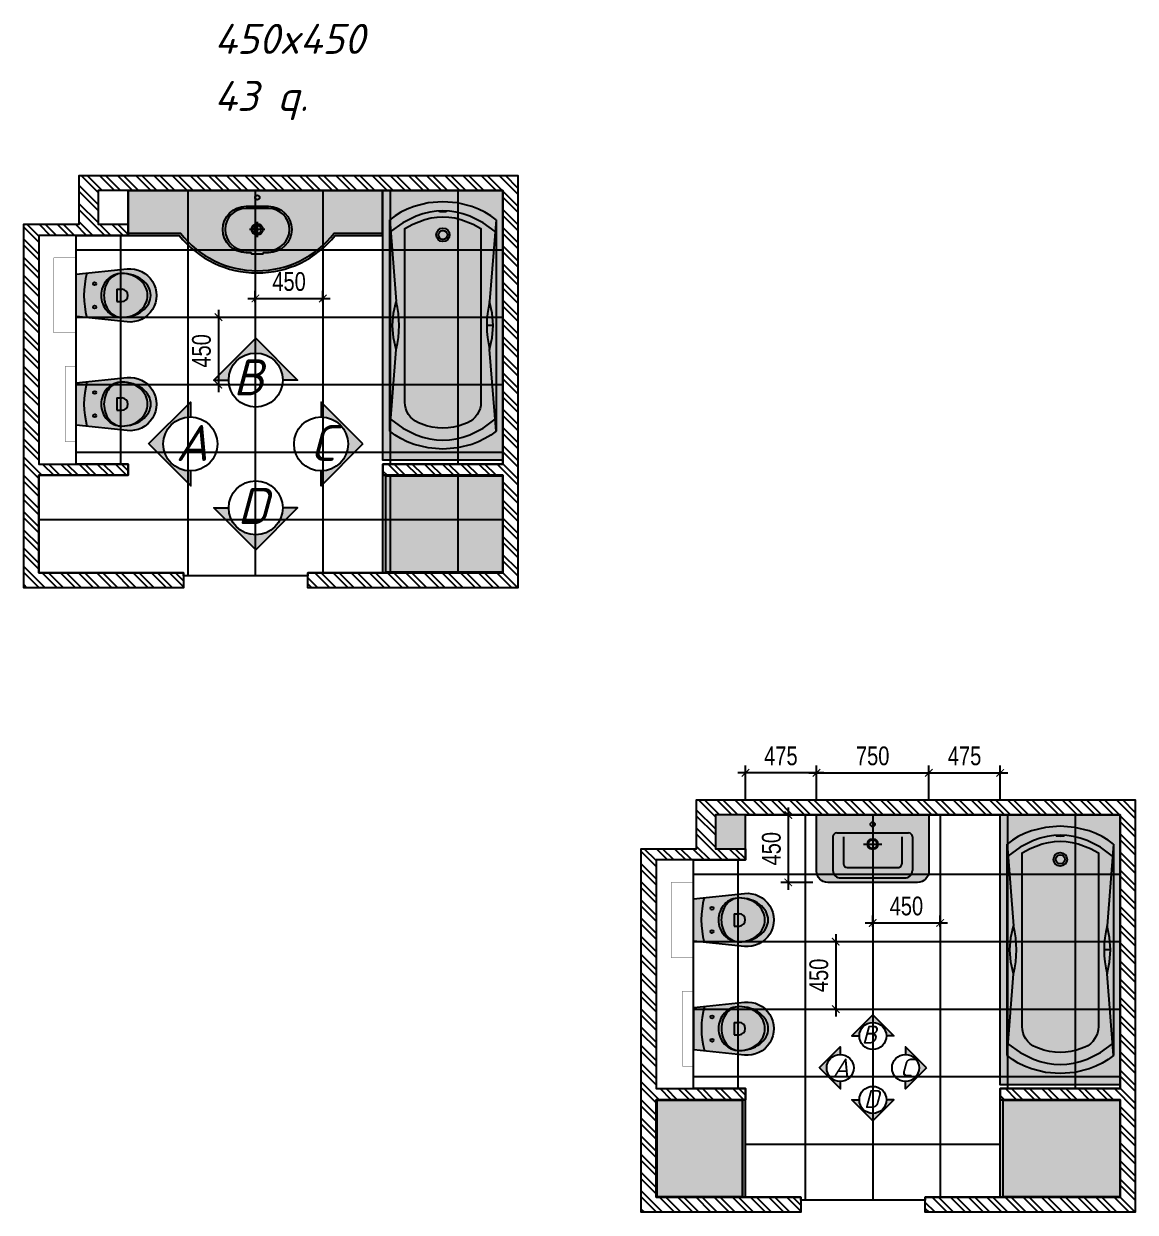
# Model space of a CAD drawing. Header units: metres. Extents: x -577923 to -19598, y 119734 to 247764.
# Drawn here: x -540107 to -532694, y 226921 to 234850 of the extents above; entities that cross this region are included whole.
import ezdxf

# ---------------------------------------------------------------- set-up
doc = ezdxf.new("R2010")
doc.units = ezdxf.units.M
for name, color, linetype in [('DECOR', 4, 'Continuous'), ('floor', 172, 'Continuous'), ('furniture', 34, 'Continuous'), ('Gypsum_wall', 3, 'Continuous'), ('Sanitari', 144, 'Continuous'), ('wall', 5, 'Continuous')]:
    doc.layers.add(name, color=color, linetype=linetype)
doc.styles.add('ISO', font='isocpeui.ttf')
doc.styles.add('KOTE', font='romrust.shx', dxfattribs={"width": 0.8})
doc.dimstyles.new('ayala 50', dxfattribs={"dimscale": 50, "dimtxt": 2.5, "dimasz": 1, "dimexe": 1, "dimexo": 2, "dimgap": 1, "dimtad": 1, "dimdec": 0, "dimzin": 9, "dimdsep": 46, "dimtxsty": 'KOTE', "dimblk": 'ARCHTICK', "dimcen": 0, "dimdle": 1, "dimclrd": 4, "dimclre": 4, "dimclrt": 3, "dimadec": 0, "dimazin": 0, "dimtfac": 0.6666666666666667, "dimtdec": 0, "dimtix": 1, "dimtmove": 2, "dimatfit": 0, "dimfxl": 1, "dimtvp": 1, "dimtolj": 1, "dimarcsym": 0})

# ---------------------------------------------------------------- blocks, each defined once
blk = doc.blocks.new('v1')
h = blk.add_hatch(color=254)
edge = h.paths.add_edge_path()
edge.add_line((-141.2295361775541, 0), (141.2295361775541, 0))
edge.add_line((141.2295361775541, 0), (176.545235257594, -339.1144103210827))
edge.add_arc((1.506471226232064e-12, -357.5000000000016), 177.5000000000007, -185.94540578263604, 5.945405782872172, ccw=False)
edge.add_line((-176.5452352576667, -339.1144103218103), (-141.2295361775541, 0))
at = {"color": 0}
for p, q in [((41.18985294940103, -270.0315676880418), (-41.18985294940103, -270.0315676880418)), ((-41.18985294940103, -270.0315676880418), (-41.18985294940103, -303.1903332884831)), ((41.18985294940103, -270.0315676880418), (41.18985294940103, -303.1903332884831))]:
    blk.add_line(p, q, dxfattribs=at)
blk.add_lwpolyline([(-141.2295361775541, 0), (141.2295361775541, 0), (176.545235257594, -339.1144103210827, -1.109549002513165), (-176.5452352576667, -339.1144103218103), (-141.2295361775541, 0)], format="xyb", dxfattribs=at)
for centre in [(-77.5, -122.5582073826372), (77.5, -122.5582073826372)]:
    blk.add_circle(centre, 9.947200409575089, dxfattribs=at)
for centre, radius, start, end in [((0, -614.8948798956553), 563.729073253548, 74.71238364092518, 105.2876163590748), ((-25.74962041127765, -315.4263451534061), 123.7461391524589, 128.9942446180475, 152.9049781086216), ((-8.871953586442032, -306.8303915804427), 138.4414233351832, 133.1854104519385, 156.1872793382448), ((-8.871953586442032, -306.8303915804427), 138.4414233351832, 133.1854104519385, 156.1872793382448), ((-3.486560963950978, -312.5681794092816), 146.3106458423381, 111.2447868397267, 133.1854104519385), ((-3.486560963950978, -312.5681794092816), 146.3106458423381, 111.2447868397267, 133.1854104519385), ((-10.15652318441425, -334.6861720145826), 148.5268899854906, 108.5391167752095, 128.9942446180475), ((0, -364.9720899612439), 180.4704619377249, 90, 108.5391167752095), ((0, -321.5362715695665), 155.9326406641413, 90, 111.2447868397267), ((0, -321.5362715695665), 155.9326406641413, 90, 111.2447868397267), ((0, -321.5362715695665), 155.9326406641434, 68.75521316027326, 90), ((0, -321.5362715695665), 155.9326406641434, 68.75521316027326, 90), ((0, -364.9720899612294), 180.4704619377112, 71.46088322479049, 90), ((3.486560963949159, -312.5681794092816), 146.3106458423402, 46.81458954806148, 68.75521316027326), ((3.486560963949159, -312.5681794092816), 146.3106458423402, 46.81458954806148, 68.75521316027326), ((10.15652318441971, -334.686172014568), 148.526889985479, 51.0057553819525, 71.46088322479049), ((8.871953586443851, -306.8303915804427), 138.4414233351806, 23.81272066175519, 46.81458954806148), ((8.871953586443851, -306.8303915804427), 138.4414233351806, 23.81272066175519, 46.81458954806148), ((25.74962041127583, -315.4263451534061), 123.7461391524615, 27.09502189137838, 51.0057553819525), ((-17.2364215879079, -303.1390030998737), 129.2986297871492, 156.1872793382448, 180), ((-17.2364215879079, -303.1390030998737), 129.2986297871497, 156.1872793382448, 180), ((-49.76633747674896, -303.1390030998737), 96.7687138983083, 152.9049781086216, 180), ((109.3081426942172, -303.1390030998737), 255.8431940692732, 180, 197.3785158979381), ((55.23619285209861, -303.1390030998737), 201.7712442271561, 180, 199.4203411238345), ((55.23619285209861, -303.1390030998737), 201.7712442271561, 180, 199.4203411238345), ((0, -303.1903332884831), 41.18985294940126, 180, 0), ((-109.3081426942208, -303.1390030998737), 255.8431940692776, 342.6214841020619, 0), ((-55.23619285210043, -303.1390030998737), 201.7712442271568, 340.5796588761655, 0), ((-55.23619285210043, -303.1390030998737), 201.7712442271563, 340.5796588761655, 0), ((17.23642158790972, -303.1390030998737), 129.2986297871467, 0, 23.81272066175519), ((17.23642158790972, -303.1390030998737), 129.2986297871467, 0, 23.81272066175519), ((49.76633747674532, -303.1390030998737), 96.76871389831007, 0, 27.09502189137838), ((28.22334698163286, -312.6625085217529), 173.1287758010238, 199.4203411238345, 220.4025118899), ((28.22334698163286, -312.6625085217529), 173.1287758010238, 199.4203411238345, 220.4025118899), ((55.66044385161877, -319.9290836713481), 199.6294733535757, 197.3785158979381, 217.0737690507537), ((-28.22334698163468, -312.6625085217529), 173.1287758010254, 319.5974881101, 340.5796588761655), ((-28.22334698163468, -312.6625085217529), 173.1287758010254, 319.5974881101, 340.5796588761655), ((-55.66044385162422, -319.9290836713481), 199.6294733535794, 322.9262309492463, 342.6214841020619), ((11.01245436612226, -327.3114273667597), 150.5277659131773, 220.4025118899, 244.0498485270039), ((11.01245436612226, -327.3114273667597), 150.5277659131773, 220.4025118899, 244.0498485270039), ((21.62407606023589, -345.6460996881215), 156.9698994546542, 217.0737690507537, 241.2680065637724), ((0, -349.9402513975219), 125.3615618255362, 244.0498485270039, 270), ((0, -349.9402513975219), 125.3615618255362, 244.0498485270039, 270), ((0, -349.9402513975219), 125.3615618255364, 270, 295.9501514729961), ((0, -349.9402513975219), 125.3615618255364, 270, 295.9501514729961), ((-21.62407606023407, -345.6460996881215), 156.9698994546501, 298.7319934362276, 322.9262309492463), ((-11.01245436612226, -327.3114273667597), 150.5277659131767, 295.9501514729961, 319.5974881101), ((-11.01245436612226, -327.3114273667597), 150.5277659131767, 295.9501514729961, 319.5974881101), ((0, -385.0909773136373), 111.986579920071, 241.2680065637724, 270), ((0, -385.0909773136373), 111.9865799200681, 270, 298.7319934362276)]:
    blk.add_arc(centre, radius, start, end, dxfattribs=at)
blk = doc.blocks.new('Ravak sonata 180')
at = {"layer": 'Gypsum_wall', "linetype": 'ByBlock'}
blk.add_hatch(color=254, dxfattribs=at).paths.add_polyline_path([(-1800, -400), (-1800, 400), (0, 400), (0, -400)])
at = {"color": 0}
for p, q in [((-1605, 355), (-195, 355)), ((-1605, 355), (-1060, 311.8664863476297)), ((-195, 355), (-740, 311.8664863476297)), ((-1605, -355), (-1060, -311.8664863476297)), ((-899.9998946542619, -335.554563517333), (-900.0002668281086, -292.3561426474189)), ((-195, -355), (-740, -311.8664863476297)), ((-195, -355), (-1605, -355))]:
    blk.add_line(p, q, dxfattribs=at)
for points in [[(-1800, -400), (-1800, 400), (0, 400), (0, -400), (-1800, -400)], [(-1605, -355), (-1631.512407729286, -319.4592799317616), (-1655.443193483865, -280.234599456744), (-1676.325872278307, -237.7867621741025), (-1693.768644733471, -192.6947067254223), (-1717.271465942613, -97.3259600995516), (-1725, 0), (-1717.271465942613, 97.3259600995516), (-1693.768644733471, 192.6947067254223), (-1676.325872278307, 237.7867621741025), (-1655.443193483865, 280.234599456744), (-1631.512407729286, 319.4592799317616), (-1605, 355)], [(-1526.243197017582, 348.7668667217367), (-1584.570999184623, 267.5974019223358), (-1628.886974920053, 178.9166980131122), (-1644.738400948117, 133.3533663671988), (-1656.063444353873, 87.90029475349002), (-1662.793870846624, 43.23881789151346), (-1665, 0), (-1662.793870846624, -43.23881789151346), (-1656.063444353873, -87.90029475349002), (-1644.738400948117, -133.3533663671988), (-1628.886974920053, -178.9166980131122), (-1584.570999184623, -267.5974019223358), (-1526.243197017582, -348.7668667217367)], [(-1060, 311.8664863476297), (-982.6017595251324, 329.4399483486486), (-900, 335.5545635173621), (-817.3982404748676, 329.4399483486486), (-740, 311.8664863476297)], [(-273.7568029824179, -348.7668667217367), (-215.4290008153766, -267.5974019223358), (-171.1130250798305, -178.9166980131122), (-155.2615990517661, -133.3533663671988), (-143.9365556461271, -87.90029475349002), (-137.2061291533755, -43.23881789151346), (-135, 0), (-137.2061291533755, 43.23881789151346), (-143.9365556461271, 87.90029475349002), (-155.2615990517661, 133.3533663671988), (-171.1130250798305, 178.9166980131122), (-215.4290008153766, 267.5974019223358), (-273.7568029824179, 348.7668667217367)], [(-195, -355), (-168.4875922705978, -319.4592799317616), (-144.5568065161351, -280.234599456744), (-123.674127721577, -237.7867621741025), (-106.2313552665291, -192.6947067254223), (-82.72853405727074, -97.3259600995516), (-75, 0), (-82.72853405727074, 97.3259600995516), (-106.2313552665291, 192.6947067254223), (-123.674127721577, 237.7867621741025), (-144.5568065161351, 280.234599456744), (-168.4875922705978, 319.4592799317616), (-195, 355)], [(-139.7514776976313, 24.99999833895708), (-139.7208337951452, 24.99846549986978), (-139.6900546912802, 24.99383933129138), (-139.6591452410212, 24.98607880139025), (-139.6281104441732, 24.97514350659912), (-139.5656855300767, 24.94359041200369), (-139.5028228188166, 24.89887105429079), (-139.4395674498519, 24.84068932716036), (-139.3759667936247, 24.76876345564961), (-139.2479299396509, 24.58263254936901), (-138.9900302480673, 24.03497229362256), (-138.7328463696176, 23.24470586550888), (-137.7946956498781, 17.67766786861466), (-136.9841699871467, -1.661042915657163e-06), (-137.7946956498781, -17.67767119070049), (-138.7328463696176, -23.24470918759471), (-138.9900302480673, -24.03497561570839), (-139.2479299396509, -24.58263587145484), (-139.3759667936247, -24.76876677776454), (-139.4395674498519, -24.8406926492753), (-139.5028228188166, -24.89887437637663), (-139.5656855300767, -24.94359373411862), (-139.6281104441732, -24.97514682868496), (-139.6591452410212, -24.98608212347608), (-139.6900546912802, -24.99384265337721), (-139.7208337951452, -24.99846882198472), (-139.7514776976313, -25.00000166104292), (-139.7821216000011, -24.99846882198472), (-139.812900703866, -24.99384265337721), (-139.8438101541251, -24.98608212347608), (-139.8748449509731, -24.97514682868496), (-139.9372698650695, -24.94359373411862), (-140.000132576446, -24.89887437637663), (-140.0633879452944, -24.8406926492753), (-140.1269886015216, -24.76876677776454), (-140.2550254554953, -24.58263587145484), (-140.5129251470789, -24.03497561570839), (-140.7701090255287, -23.24470918759471), (-141.7082597452682, -17.67767119070049), (-142.5187854081159, -1.661042915657163e-06), (-141.7082597452682, 17.67766786861466), (-140.7701090255287, 23.24470586550888), (-140.5129251470789, 24.03497229362256), (-140.2550254554953, 24.58263254936901), (-140.1269886015216, 24.76876345564961), (-140.0633879452944, 24.84068932716036), (-140.000132576446, 24.89887105429079), (-139.9372698650695, 24.94359041200369), (-139.8748449509731, 24.97514350659912), (-139.8438101541251, 24.98607880139025), (-139.812900703866, 24.99383933129138), (-139.7821216000011, 24.99846549986978), (-139.7514776976313, 24.99999833895708)], [(-1060, -311.8664863476297), (-982.6017595251324, -329.4399483486486), (-900, -335.5545635173621), (-817.3982404748676, -329.4399483486486), (-740, -311.8664863476297)]]:
    blk.add_lwpolyline(points, dxfattribs=at)
blk.add_lwpolyline([(-1411.586146265618, -254, -0.2994648073760426), (-1549.336976026418, -163.3692588819249), (-1569.039207434049, -108.5097541546565), (-1578.014727202244, -71.1983402329206), (-1583.289844977553, -34.8498827664298), (-1584.999860401265, -0.0001329920487478375), (-1583.289885321516, 34.85026879029465), (-1578.014655010193, 71.19805588322924), (-1569.039246682078, 108.5098832693475), (-1549.337039034814, 163.3690459841164, -0.299465228408445), (-1411.58611751732, 254), (-253.3917182536097, 254), (-223.9538471918786, 201.0756182094337), (-192.5200428534299, 119.5694096497609), (-182.7033405626426, 78.74294071464101), (-176.895580633427, 38.69782167774974), (-175.000135737122, -0.0001317464048042893), (-176.8956196877407, -38.69743980467319), (-182.7032716367394, -78.74322098316043), (-192.520080867107, -119.5692822520505), (-223.9538462319179, -201.0755969942256), (-253.3917074634228, -254), (-1411.586146265618, -254)], format="xyb", dxfattribs=at)
for radius in [44.99999999999977, 29.99999999999977]:
    blk.add_circle((-296.000135737122, -0.0001317464048042893), radius, dxfattribs=at)
for centre, radius, start, end in [((-900, 958.1735652012867), 665.8174225539191, 256.095391619192, 283.9046083808081), ((-900, -958.1735652012867), 665.8174225539213, 76.09539161919191, 103.9046083808081)]:
    blk.add_arc(centre, radius, start, end, dxfattribs=at)
blk = doc.blocks.new('_ArchTick')
at = {"color": 0, "linetype": 'ByBlock', "const_width": 0.15}
blk.add_lwpolyline([(-0.5, -0.5), (0.5, 0.5)], dxfattribs=at)
blk = doc.blocks.new('*D931')
at = {"color": 4, "linetype": 'ByBlock', "lineweight": -2, "transparency": 16777216}
for p, q in [((-538809.1304280814, 232942.3275414304), (-538809.1304280814, 232392.3275414304)), ((-538817.3394024973, 232892.3275414304), (-538759.1304280814, 232892.3275414304)), ((-538817.3394024973, 232442.3275414304), (-538759.1304280814, 232442.3275414304))]:
    blk.add_line(p, q, dxfattribs=at)
at = {"layer": 'Defpoints', "color": 0, "linetype": 'ByBlock', "transparency": 16777216}
for p in [(-538917.3394024973, 232892.3275414304), (-538917.3394024973, 232442.3275414304), (-538809.1304280814, 232442.3275414304)]:
    blk.add_point(p, dxfattribs=at)
at = {"color": 4, "linetype": 'ByBlock', "lineweight": -2, "transparency": 16777216, "xscale": 50, "yscale": 50, "zscale": 50}
for p, rotation in [((-538809.1304280814, 232892.3275414304), 90), ((-538809.1304280814, 232442.3275414304), 270)]:
    blk.add_blockref('_ArchTick', p, dxfattribs=dict(at, rotation=rotation))
at = {"color": 3, "linetype": 'ByBlock', "transparency": 16777216, "insert": (-538921.6304280814, 232667.3275414303), "char_height": 125, "attachment_point": 5, "rotation": 90, "style": 'KOTE'}
blk.add_mtext('\\A1;450', dxfattribs=at)
blk = doc.blocks.new('*D932')
at = {"color": 4, "linetype": 'ByBlock', "lineweight": -2, "transparency": 16777216}
for p, q in [((-538612.8206546232, 233016.9327555625), (-538062.8206546231, 233016.9327555625)), ((-538562.8206546232, 232992.3275414304), (-538562.8206546232, 233066.9327555625)), ((-538112.8206546231, 232992.3275414306), (-538112.8206546231, 233066.9327555625))]:
    blk.add_line(p, q, dxfattribs=at)
at = {"layer": 'Defpoints', "color": 0, "linetype": 'ByBlock', "transparency": 16777216}
for p in [(-538112.8206546231, 233016.9327555625), (-538562.8206546232, 232892.3275414304), (-538112.8206546231, 232892.3275414306)]:
    blk.add_point(p, dxfattribs=at)
at = {"color": 4, "linetype": 'ByBlock', "lineweight": -2, "transparency": 16777216, "xscale": 50, "yscale": 50, "zscale": 50, "rotation": 180}
blk.add_blockref('_ArchTick', (-538562.8206546232, 233016.9327555625), dxfattribs=at)
at = {"color": 4, "linetype": 'ByBlock', "lineweight": -2, "transparency": 16777216, "xscale": 50, "yscale": 50, "zscale": 50}
blk.add_blockref('_ArchTick', (-538112.8206546231, 233016.9327555625), dxfattribs=at)
at = {"color": 3, "linetype": 'ByBlock', "transparency": 16777216, "insert": (-538337.8206546232, 233129.4327555625), "char_height": 125, "attachment_point": 5, "style": 'KOTE'}
blk.add_mtext('\\A1;450', dxfattribs=at)
blk = doc.blocks.new('*D1033')
at = {"color": 4, "linetype": 'ByBlock', "lineweight": -2, "transparency": 16777216}
for p, q in [((-534691.6598848375, 228776.33449522), (-534691.6598848375, 228226.33449522)), ((-534699.8688592534, 228726.33449522), (-534641.6598848375, 228726.33449522)), ((-534699.8688592534, 228276.33449522), (-534641.6598848375, 228276.33449522))]:
    blk.add_line(p, q, dxfattribs=at)
at = {"layer": 'Defpoints', "color": 0, "linetype": 'ByBlock', "transparency": 16777216}
for p in [(-534799.8688592534, 228726.33449522), (-534799.8688592534, 228276.33449522), (-534691.6598848375, 228276.33449522)]:
    blk.add_point(p, dxfattribs=at)
at = {"color": 4, "linetype": 'ByBlock', "lineweight": -2, "transparency": 16777216, "xscale": 50, "yscale": 50, "zscale": 50}
for p, rotation in [((-534691.6598848375, 228726.33449522), 90), ((-534691.6598848375, 228276.33449522), 270)]:
    blk.add_blockref('_ArchTick', p, dxfattribs=dict(at, rotation=rotation))
at = {"color": 3, "linetype": 'ByBlock', "transparency": 16777216, "insert": (-534804.1598848375, 228501.33449522), "char_height": 125, "attachment_point": 5, "rotation": 90, "style": 'KOTE'}
blk.add_mtext('\\A1;450', dxfattribs=at)
blk = doc.blocks.new('*D1034')
at = {"color": 4, "linetype": 'ByBlock', "lineweight": -2, "transparency": 16777216}
for p, q in [((-534445.3501113793, 228826.33449522), (-534445.3501113793, 228900.9397093521)), ((-533995.3501113792, 228826.3344952202), (-533995.3501113792, 228900.9397093521)), ((-534495.3501113793, 228850.9397093521), (-533945.3501113792, 228850.9397093521))]:
    blk.add_line(p, q, dxfattribs=at)
at = {"layer": 'Defpoints', "color": 0, "linetype": 'ByBlock', "transparency": 16777216}
for p in [(-533995.3501113792, 228850.9397093521), (-534445.3501113793, 228726.33449522), (-533995.3501113792, 228726.3344952202)]:
    blk.add_point(p, dxfattribs=at)
at = {"color": 4, "linetype": 'ByBlock', "lineweight": -2, "transparency": 16777216, "xscale": 50, "yscale": 50, "zscale": 50, "rotation": 180}
blk.add_blockref('_ArchTick', (-534445.3501113793, 228850.9397093521), dxfattribs=at)
at = {"color": 4, "linetype": 'ByBlock', "lineweight": -2, "transparency": 16777216, "xscale": 50, "yscale": 50, "zscale": 50}
blk.add_blockref('_ArchTick', (-533995.3501113792, 228850.9397093521), dxfattribs=at)
at = {"color": 3, "linetype": 'ByBlock', "transparency": 16777216, "insert": (-534220.3501113793, 228963.4397093521), "char_height": 125, "attachment_point": 5, "style": 'KOTE'}
blk.add_mtext('\\A1;450', dxfattribs=at)
blk = doc.blocks.new('fsaefw3')
at = {"linetype": 'ByBlock'}
h = blk.add_hatch(color=254, dxfattribs=at)
edge = h.paths.add_edge_path()
edge.add_line((-375, 0), (375, 0))
edge.add_line((375, 0), (375, -375))
edge.add_arc((300, -375), 75, -90, 0, ccw=False)
edge.add_line((300, -450), (-300, -450))
edge.add_arc((-300.0000000000001, -375.0000000000001), 74.99999999999989, 179.9999999999999, 270.0000000000001, ccw=False)
edge.add_line((-375, -375), (-375, 0))
at = {"color": 0, "linetype": 'ByBlock'}
for p, q in [((-265, -145), (-265, -370.0344069910643)), ((-240, -120), (240, -120.0000000000291)), ((-195, -145), (-195, -325)), ((0, -133.3882379845309), (0, -255.8309805131285)), ((195, -145), (195, -325.0002407768043)), ((265, -145), (265, -370.0344069910643)), ((-61.22137126431335, -194.6096092488151), (61.22137126431335, -194.6096092488151)), ((-170, -350.0000000000291), (170.0000000011642, -350)), ((-216.8545930176042, -420.0000000000291), (216.8545930187684, -420))]:
    blk.add_line(p, q, dxfattribs=at)
blk.add_lwpolyline([(-375, 0), (375, 0), (375, -375, -0.4142135623730952), (300, -450), (-300, -450, -0.4142135623730958), (-375, -375), (-375, 0)], format="xyb", dxfattribs=at)
for centre, radius in [((0, -62.25791168771684), 15), ((0, -194.6096092488151), 35), ((0, -194.6096092488151), 30)]:
    blk.add_circle(centre, radius, dxfattribs=at)
for centre, radius, start, end in [((-240, -145), 25, 90, 180), ((240, -145), 25, 0, 90), ((-215, -370.0344069910643), 50, 180, 272.1256946644061), ((-170, -325), 25, 180, 270), ((170.0000000011642, -325), 25, 270, 0.0005453128984670306), ((215, -370.0344069910643), 50, 267.8743053355939, 0)]:
    blk.add_arc(centre, radius, start, end, dxfattribs=at)
blk = doc.blocks.new('*D1037')
at = {"layer": 'DECOR', "color": 4, "linetype": 'ByBlock', "lineweight": -2, "transparency": 16777216}
for p, q in [((-535008.1291688811, 229621.3344952207), (-535008.1291688811, 229071.3344952199)), ((-534920.3501113796, 229571.3344952207), (-535058.1291688811, 229571.3344952207)), ((-534845.3501113796, 229121.3344952199), (-535058.1291688811, 229121.3344952199))]:
    blk.add_line(p, q, dxfattribs=at)
at = {"layer": 'Defpoints', "color": 0, "linetype": 'ByBlock', "transparency": 16777216}
for p in [(-534820.3501113796, 229571.3344952207), (-535008.1291688811, 229121.3344952199), (-534745.3501113796, 229121.3344952199)]:
    blk.add_point(p, dxfattribs=at)
at = {"layer": 'DECOR', "color": 4, "linetype": 'ByBlock', "lineweight": -2, "transparency": 16777216, "xscale": 50, "yscale": 50, "zscale": 50}
for p, rotation in [((-535008.1291688811, 229571.3344952207), 90), ((-535008.1291688811, 229121.3344952199), 270)]:
    blk.add_blockref('_ArchTick', p, dxfattribs=dict(at, rotation=rotation))
at = {"layer": 'DECOR', "color": 3, "linetype": 'ByBlock', "transparency": 16777216, "insert": (-535120.6291688811, 229346.3344952202), "char_height": 125, "attachment_point": 5, "rotation": 90, "style": 'KOTE'}
blk.add_mtext('\\A1;450', dxfattribs=at)
blk = doc.blocks.new('*D1038')
at = {"layer": 'DECOR', "color": 4, "linetype": 'ByBlock', "lineweight": -2, "transparency": 16777216}
for p, q in [((-534870.3501113796, 229852.4881384083), (-534020.3501113796, 229852.4881384083)), ((-534820.3501113796, 229671.3344952198), (-534820.3501113796, 229902.4881384083)), ((-534070.3501113796, 229671.3344952207), (-534070.3501113796, 229902.4881384083))]:
    blk.add_line(p, q, dxfattribs=at)
at = {"layer": 'Defpoints', "color": 0, "linetype": 'ByBlock', "transparency": 16777216}
for p in [(-534070.3501113796, 229852.4881384083), (-534820.3501113796, 229571.3344952198), (-534070.3501113796, 229571.3344952207)]:
    blk.add_point(p, dxfattribs=at)
at = {"layer": 'DECOR', "color": 4, "linetype": 'ByBlock', "lineweight": -2, "transparency": 16777216, "xscale": 50, "yscale": 50, "zscale": 50, "rotation": 180}
blk.add_blockref('_ArchTick', (-534820.3501113796, 229852.4881384083), dxfattribs=at)
at = {"layer": 'DECOR', "color": 4, "linetype": 'ByBlock', "lineweight": -2, "transparency": 16777216, "xscale": 50, "yscale": 50, "zscale": 50}
blk.add_blockref('_ArchTick', (-534070.3501113796, 229852.4881384083), dxfattribs=at)
at = {"layer": 'DECOR', "color": 3, "linetype": 'ByBlock', "transparency": 16777216, "insert": (-534445.3501113796, 229964.9881384083), "char_height": 125, "attachment_point": 5, "style": 'KOTE'}
blk.add_mtext('\\A1;750', dxfattribs=at)
blk = doc.blocks.new('*D1039')
at = {"layer": 'DECOR', "color": 4, "linetype": 'ByBlock', "lineweight": -2, "transparency": 16777216}
for p, q in [((-534120.3501113796, 229852.4881384083), (-533544.2823949432, 229852.4881384083)), ((-534070.3501113796, 229671.3344952207), (-534070.3501113796, 229902.4881384083)), ((-533594.2823949432, 229671.3344952207), (-533594.2823949432, 229902.4881384083))]:
    blk.add_line(p, q, dxfattribs=at)
at = {"layer": 'Defpoints', "color": 0, "linetype": 'ByBlock', "transparency": 16777216}
for p in [(-533594.2823949432, 229852.4881384083), (-534070.3501113796, 229571.3344952207), (-533594.2823949432, 229571.3344952207)]:
    blk.add_point(p, dxfattribs=at)
at = {"layer": 'DECOR', "color": 4, "linetype": 'ByBlock', "lineweight": -2, "transparency": 16777216, "xscale": 50, "yscale": 50, "zscale": 50, "rotation": 180}
blk.add_blockref('_ArchTick', (-534070.3501113796, 229852.4881384083), dxfattribs=at)
at = {"layer": 'DECOR', "color": 4, "linetype": 'ByBlock', "lineweight": -2, "transparency": 16777216, "xscale": 50, "yscale": 50, "zscale": 50}
blk.add_blockref('_ArchTick', (-533594.2823949432, 229852.4881384083), dxfattribs=at)
at = {"layer": 'DECOR', "color": 3, "linetype": 'ByBlock', "transparency": 16777216, "insert": (-533832.3162531614, 229964.9881384083), "char_height": 125, "attachment_point": 5, "style": 'KOTE'}
blk.add_mtext('\\A1;475', dxfattribs=at)
blk = doc.blocks.new('*D1040')
at = {"layer": 'DECOR', "color": 4, "linetype": 'ByBlock', "lineweight": -2, "transparency": 16777216}
for p, q in [((-534770.3501113796, 229852.4881384083), (-535344.3329012825, 229852.4881384083)), ((-535294.3329012825, 229671.3344952195), (-535294.3329012825, 229902.4881384083)), ((-534820.3501113796, 229671.3344952198), (-534820.3501113796, 229902.4881384083))]:
    blk.add_line(p, q, dxfattribs=at)
at = {"layer": 'Defpoints', "color": 0, "linetype": 'ByBlock', "transparency": 16777216}
for p in [(-535294.3329012825, 229852.4881384083), (-535294.3329012825, 229571.3344952195), (-534820.3501113796, 229571.3344952198)]:
    blk.add_point(p, dxfattribs=at)
at = {"layer": 'DECOR', "color": 4, "linetype": 'ByBlock', "lineweight": -2, "transparency": 16777216, "xscale": 50, "yscale": 50, "zscale": 50, "rotation": 180}
blk.add_blockref('_ArchTick', (-535294.3329012825, 229852.4881384083), dxfattribs=at)
at = {"layer": 'DECOR', "color": 4, "linetype": 'ByBlock', "lineweight": -2, "transparency": 16777216, "xscale": 50, "yscale": 50, "zscale": 50}
blk.add_blockref('_ArchTick', (-534820.3501113796, 229852.4881384083), dxfattribs=at)
at = {"layer": 'DECOR', "color": 3, "linetype": 'ByBlock', "transparency": 16777216, "insert": (-535057.341506331, 229964.9881384083), "char_height": 125, "attachment_point": 5, "style": 'KOTE'}
blk.add_mtext('\\A1;475', dxfattribs=at)
blk = doc.blocks.new('erget')
at = {"linetype": 'ByBlock'}
for points in [[(-138.6594750479562, 209.8083182527334), (-88.88592354744463, 209.8083182527334, -1), (91.23970281076618, 209.8083182527334), (141.013254311285, 209.8083182527334), (1.176889631664361, 349.644682932354)], [(-356.5736134920735, -3.41725435826811), (-216.7372488124529, -143.2536190379469), (-216.7372488124529, -93.4800675373408, -0.4142135623730481), (-306.8000619915547, -3.417254358239006, -0.4142135623730481), (-216.7372488124529, 86.64555882086279), (-216.7372488124529, 136.4191103213234)], [(219.0910280758981, 136.4191103213816), (219.0910280757817, 86.64555882086279, -0.4142135623730481), (309.1538412548834, -3.417254358239006, -0.4142135623730481), (219.0910280757817, -93.4800675373408), (219.0910280757817, -143.2536190380051), (358.9273927555187, -3.417254358239006)], [(1.176889631664413, -356.4791916488321), (141.013254311285, -216.6428269692115), (91.23970281076618, -216.6428269692115, -1), (-88.88592354743741, -216.6428269692115), (-138.6594750479562, -216.6428269692115)]]:
    blk.add_hatch(color=0, dxfattribs=at).paths.add_polyline_path(points)
at = {"color": 0, "linetype": 'ByBlock'}
for points in [[(1.17688963166438, 349.644682932354), (-138.6594750479562, 209.8083182527334), (-88.88592354743741, 209.8083182527334)], [(1.17688963166438, 349.644682932354), (141.013254311285, 209.8083182527334), (91.23970281076618, 209.8083182527334)], [(-356.5736134920735, -3.417254358239006), (-216.7372488124529, 136.4191103214107), (-216.7372488124529, 86.64555882086279)], [(358.9273927554023, -3.417254358239006), (219.0910280757817, 136.4191103214107), (219.0910280757817, 86.64555882086279)], [(-355.4283537688898, -3.417254358239006), (-215.5919890892692, -143.2536190378887), (-215.5919890892692, -93.4800675373408)], [(358.9273927554023, -3.417254358239006), (219.0910280757817, -143.2536190378887), (219.0910280757817, -93.4800675373408)], [(1.17688963166438, -356.4791916488321), (-138.6594750479562, -216.6428269692115), (-88.88592354743741, -216.6428269692115)], [(1.17688963166438, -356.4791916488321), (141.013254311285, -216.6428269692115), (91.23970281076618, -216.6428269692115)]]:
    blk.add_lwpolyline(points, dxfattribs=at)
for centre in [(1.17688963166438, 209.8083182527334), (-216.7372488124529, -3.417254358239006), (219.0910280757817, -3.417254358239006), (1.17688963166438, -216.6428269692115)]:
    blk.add_circle(centre, 90.06281317910901, dxfattribs=at)
at = {"color": 0, "linetype": 'ByBlock', "char_height": 120, "width": 155.4582713033888, "style": 'ISO'}
for s, insert, attachment_point in [('B', (28.33913573692553, 278.7319619140471), 3), ('A', (-265.3885704257991, 59.74840887455503), 1), ('C', (267.7423496891279, 59.74840887455503), 3), ('D', (43.48066817969084, -270.4249381876725), 9)]:
    blk.add_mtext(s, dxfattribs=dict(at, insert=insert, attachment_point=attachment_point))
blk = doc.blocks.new('van unit 1d')
at = {"linetype": 'ByBlock'}
h = blk.add_hatch(color=254, dxfattribs=at)
edge = h.paths.add_edge_path()
edge.add_line((848.9827899029478, -299.999999999709), (848.982789902715, -2.328306436538696e-10))
edge.add_line((848.982789902715, -2.328306436538696e-10), (-848.982789902715, 2.037268131971359e-10))
edge.add_line((-848.982789902715, 2.037268131971359e-10), (-848.982789902715, -299.999999999709))
edge.add_line((-848.982789902715, -299.999999999709), (-506.9871473956155, -299.999999999709))
edge.add_arc((12.74343624268658, 115.2281025219708), 665.2324831912259, 218.6223897332198, 321.3776102667802)
edge.add_line((532.4740198809886, -299.999999999709), (848.9827899029478, -299.999999999709))
for p, q in [((87.92541633080691, -120.0000000004075), (-62.07458366919309, -120.0000000004075)), ((87.92541633080691, -400.0000000004075), (-62.07458366919309, -400.0000000004075))]:
    blk.add_line(p, q)
at = {"color": 4}
for p, q in [((12.92541633080691, -208.5662840004079), (12.92541633080691, -310.9750360004255)), ((63.90045233082492, -260.0000000004075), (-38.04961966909468, -260.0000000004075))]:
    blk.add_line(p, q, dxfattribs=at)
blk.add_lwpolyline([(848.9827899029478, -299.999999999709), (848.982789902715, -2.328306436538696e-10), (-848.982789902715, 2.037268131971359e-10), (-848.982789902715, -299.999999999709), (-506.9871473956155, -299.999999999709, 0.4810268791946495), (532.4740198809886, -299.999999999709), (848.9827899029478, -299.999999999709)], format="xyb")
blk.add_lwpolyline([(-62.07458366919309, -105.0000000004075), (87.92541633080691, -105.0000000004075, -1), (87.92541633080691, -415.0000000004075), (54.70528373378329, -415.0000000004075, 0.3639702342662106), (51.75086047477089, -417.4790554674109), (50.86183939862531, -422.520944533404, -0.3639702342662116), (47.90741613961291, -425.0000000004075), (-22.05658347788267, -425.0000000004075, -0.3639702342662064), (-25.01100673689507, -422.520944533404), (-25.90002781304065, -417.4790554674109, 0.363970234266188), (-28.85445107205305, -415.0000000004075), (-62.07458366919309, -415.0000000004075, -1)], format="xyb", close=True)
at = {"color": 30}
blk.add_lwpolyline([(-848.982789902715, -284.999999999709), (-499.1415615382139, -284.999999999709, 0.4881549526975401), (525.1668565060245, -284.999999999709), (848.9827899029478, -284.999999999709)], format="xyb", dxfattribs=at)
for centre, radius in [((12.92541633080691, -46.75381674256641), 15), ((12.92541633080691, -259.7706600004167), 37.5), ((12.92541633080691, -260.0000000004075), 26)]:
    blk.add_circle(centre, radius)
for centre, start, end in [((-62.07458366919309, -260.0000000004075), 90, 270), ((87.92541633080691, -260.0000000004075), 270, 90)]:
    blk.add_arc(centre, 140, start, end)

msp = doc.modelspace()

# ---------------------------------------------------------------- hatches: boundary and pattern name
at = {"linetype": 'ByBlock'}
for points in [[(-534584.0095864268, 228097.338663318), (-534534.2360349263, 228097.338663318, -1), (-534354.110408568, 228097.338663318), (-534304.3368570675, 228097.338663318), (-534444.1732217472, 228237.1750279977)], [(-534801.9237248709, 227884.113090707), (-534662.0873601913, 227744.2767260273), (-534662.0873601913, 227794.0502775279, -0.4142135623730481), (-534752.1501733704, 227884.113090707, -0.4142135623730481), (-534662.0873601913, 227974.1759038861), (-534662.0873601913, 228023.9494553866)], [(-534226.2590833029, 228023.9494553867), (-534226.259083303, 227974.1759038861, -0.4142135623730481), (-534136.1962701239, 227884.113090707, -0.4142135623730481), (-534226.259083303, 227794.0502775279), (-534226.259083303, 227744.2767260273), (-534086.4227186233, 227884.113090707)], [(-534444.1732217472, 227531.0511534165), (-534304.3368570675, 227670.887518096), (-534354.110408568, 227670.8875180961, -1), (-534534.2360349263, 227670.8875180961), (-534584.0095864268, 227670.887518096)]]:
    msp.add_hatch(color=0, dxfattribs=at).paths.add_polyline_path(points)
at = {"layer": 'DECOR', "linetype": 'ByBlock'}
for points in [[(-537711.752938187, 231837.3275414309), (-536911.7529381872, 231837.3275414309), (-536911.7529381872, 231187.3275414311), (-537711.752938187, 231187.3275414311)], [(-535294.3329012825, 229571.3344952195), (-535494.3329012825, 229571.3344952195), (-535494.3329012825, 229346.3344952221), (-535294.3329012825, 229346.3344952221)], [(-535294.3293553985, 227671.3344952219), (-535889.7099476272, 227671.3344952219), (-535889.7099476272, 227021.3344952232), (-535294.3293553985, 227021.3344952232)], [(-533594.2823949431, 227671.3344952206), (-532794.2823949433, 227671.3344952206), (-532794.2823949433, 227021.3344952207), (-533594.2823949431, 227021.3344952207)]]:
    msp.add_hatch(color=254, dxfattribs=at).paths.add_polyline_path(points)
at = {"layer": 'wall'}
h = msp.add_hatch(dxfattribs=at)
h.set_pattern_fill('ANSI32', color=4, scale=9, angle=90, style=0)
h.set_pattern_definition([(135, (712.5825032521971, 0), (-60.6167288172168, -60.61672881721678), []), (135, (712.5825032521971, 40.41117000000001), (-60.6167288172168, -60.61672881721678), [])])
h.paths.add_polyline_path([(-539041.7529381871, 231187.3275414306), (-539041.7529381871, 231087.3275414306), (-540107.180490871, 231087.3275414306), (-540107.180490871, 233512.3275414325), (-539737.6798176565, 233512.3275414325), (-539737.6798176565, 233837.327541431), (-536811.7529381872, 233837.327541431), (-536811.7529381872, 231087.327541431), (-538211.7529381871, 231087.327541431), (-538211.7529381871, 231187.3275414306), (-536911.7529381872, 231187.3275414311), (-536911.7529381877, 231837.3275414316), (-537711.7529381871, 231837.3275414309), (-537711.7529381871, 231912.3275414309), (-536911.7529381871, 231912.3275414309), (-536911.7529381871, 233737.327541431), (-539411.8034445264, 233737.327541431), (-539611.8034445264, 233737.327541431), (-539611.8034445264, 233512.3275414325), (-539411.8034445264, 233512.3275414325), (-539411.8034445264, 233437.3275414324), (-540007.1804908679, 233437.3275414325), (-540007.180490869, 231912.3275414313), (-539411.7998986425, 231912.3275414296), (-539411.7998986425, 231837.3275414322), (-540007.1804908691, 231837.3275414322), (-540007.1804908711, 231187.3275414306)])
h = msp.add_hatch(dxfattribs=at)
h.set_pattern_fill('ANSI32', color=4, scale=9, angle=90, style=0)
h.set_pattern_definition([(135, (4830.053046496119, -4165.993046210351), (-60.6167288172168, -60.61672881721678), []), (135, (4830.053046496119, -4125.581876210351), (-60.6167288172168, -60.61672881721678), [])])
h.paths.add_polyline_path([(-534924.2823949432, 227021.3344952203), (-534924.2823949432, 226921.3344952203), (-535989.709947627, 226921.3344952203), (-535989.709947627, 229346.3344952221), (-535620.2092744126, 229346.3344952221), (-535620.2092744126, 229671.3344952207), (-532694.2823949433, 229671.3344952207), (-532694.2823949433, 226921.3344952207), (-534094.2823949432, 226921.3344952207), (-534094.2823949432, 227021.3344952202), (-532794.2823949433, 227021.3344952207), (-532794.2823949438, 227671.3344952212), (-533594.2823949432, 227671.3344952206), (-533594.2823949432, 227746.3344952206), (-532794.2823949432, 227746.3344952206), (-532794.2823949432, 229571.3344952207), (-535294.3329012825, 229571.3344952207), (-535494.3329012825, 229571.3344952207), (-535494.3329012825, 229346.3344952221), (-535294.3329012825, 229346.3344952221), (-535294.3329012825, 229271.3344952221), (-535889.709947624, 229271.3344952221), (-535889.7099476251, 227746.334495221), (-535294.3293553985, 227746.3344952193), (-535294.3293553985, 227671.3344952219), (-535889.7099476252, 227671.3344952219), (-535889.7099476272, 227021.3344952203)])

# ---------------------------------------------------------------- linework, layer by layer
at = {"color": 0, "linetype": 'ByBlock'}
for p, q in [((-539012.8206546236, 233737.3275414308), (-539012.8206546224, 231167.3275414304)), ((-538562.8206546236, 233737.327541431), (-538562.8206546224, 231167.3275414306)), ((-538112.8206546236, 233737.3275414312), (-538112.8206546224, 231187.3275414306)), ((-537662.8206546236, 233737.3275414314), (-537662.8206546227, 231912.3275414309)), ((-537212.8206546236, 233737.3275414316), (-537212.8206546227, 231912.3275414309)), ((-539757.1804908689, 231912.3275414312), (-539757.1804908679, 233437.3275414325)), ((-539462.8206546234, 233437.3275414325), (-539462.8206546227, 231912.3275414298)), ((-539757.1804908679, 233342.3275414304), (-536911.7529381871, 233342.3275414304)), ((-539757.1804908682, 232892.3275414304), (-536911.7529381871, 232892.3275414304)), ((-539757.1804908685, 232442.3275414304), (-536911.7529381871, 232442.3275414304)), ((-539757.1804908687, 231992.3275414304), (-536911.7529381871, 231992.3275414304)), ((-537662.8206546227, 231837.3275414309), (-537662.8206546224, 231187.3275414308)), ((-537212.8206546227, 231837.3275414309), (-537212.8206546224, 231187.3275414309)), ((-540007.1804908698, 231542.3275414304), (-536911.7529381876, 231542.3275414304)), ((-534895.3501113796, 229571.3344952205), (-534895.3501113785, 227001.3344952201)), ((-534445.3501113796, 229571.3344952207), (-534445.3501113785, 227001.3344952203)), ((-533995.3501113796, 229571.3344952209), (-533995.3501113785, 227021.3344952202)), ((-533545.3501113796, 229571.3344952211), (-533545.3501113788, 227746.3344952206)), ((-533095.3501113796, 229571.3344952213), (-533095.3501113788, 227746.3344952206)), ((-535639.709947625, 227746.3344952208), (-535639.709947624, 229271.3344952221)), ((-535345.3501113795, 229271.3344952221), (-535345.3501113788, 227746.3344952195)), ((-535639.709947624, 229176.33449522), (-532794.2823949432, 229176.33449522)), ((-535639.7099476242, 228726.33449522), (-532794.2823949432, 228726.33449522)), ((-535639.7099476246, 228276.33449522), (-532794.2823949432, 228276.33449522)), ((-535639.7099476248, 227826.33449522), (-532794.2823949432, 227826.33449522)), ((-535294.3293553985, 227376.3344952201), (-533594.2823949431, 227376.33449522))]:
    msp.add_line(p, q, dxfattribs=at)
for points in [[(-539041.7529381871, 231187.3275414306), (-539041.7529381871, 231087.3275414306), (-540107.180490871, 231087.3275414306), (-540107.180490871, 231087.3275414306), (-540107.180490871, 233512.3275414325), (-540107.180490871, 233512.3275414325), (-539737.6798176565, 233512.3275414325), (-539737.6798176565, 233837.327541431), (-539737.6798176565, 233837.327541431), (-536811.7529381872, 233837.327541431), (-536811.7529381872, 233837.327541431), (-536811.7529381872, 231087.327541431), (-536811.7529381872, 231087.327541431), (-538211.7529381871, 231087.327541431), (-538211.7529381871, 231187.3275414306), (-536911.7529381872, 231187.3275414311), (-536911.7529381877, 231837.3275414316), (-537711.7529381871, 231837.3275414309), (-537711.7529381871, 231912.3275414309), (-536911.7529381871, 231912.3275414309), (-536911.7529381871, 233737.327541431), (-539411.8034445264, 233737.327541431), (-539611.8034445264, 233737.327541431), (-539611.8034445264, 233512.3275414325), (-539411.8034445264, 233512.3275414325), (-539411.8034445264, 233437.3275414324), (-540007.1804908679, 233437.3275414325), (-540007.180490869, 231912.3275414313), (-539411.7998986425, 231912.3275414296), (-539411.7998986425, 231837.3275414322), (-540007.1804908691, 231837.3275414322), (-540007.1804908711, 231187.3275414306), (-539041.7529381871, 231187.3275414306)], [(-534924.2823949432, 227021.3344952203), (-534924.2823949432, 226921.3344952203), (-535989.709947627, 226921.3344952203), (-535989.709947627, 226921.3344952203), (-535989.709947627, 229346.3344952221), (-535989.709947627, 229346.3344952221), (-535620.2092744126, 229346.3344952221), (-535620.2092744126, 229671.3344952207), (-535620.2092744126, 229671.3344952207), (-532694.2823949433, 229671.3344952207), (-532694.2823949433, 229671.3344952207), (-532694.2823949433, 226921.3344952207), (-532694.2823949433, 226921.3344952207), (-534094.2823949432, 226921.3344952207), (-534094.2823949432, 227021.3344952202), (-532794.2823949433, 227021.3344952207), (-532794.2823949438, 227671.3344952212), (-533594.2823949432, 227671.3344952206), (-533594.2823949432, 227746.3344952206), (-532794.2823949432, 227746.3344952206), (-532794.2823949432, 229571.3344952207), (-535294.3329012825, 229571.3344952207), (-535494.3329012825, 229571.3344952207), (-535494.3329012825, 229346.3344952221), (-535294.3329012825, 229346.3344952221), (-535294.3329012825, 229271.3344952221), (-535889.709947624, 229271.3344952221), (-535889.7099476251, 227746.334495221), (-535294.3293553985, 227746.3344952193), (-535294.3293553985, 227671.3344952219), (-535889.7099476252, 227671.3344952219), (-535889.7099476272, 227021.3344952203), (-534924.2823949432, 227021.3344952203)]]:
    msp.add_lwpolyline(points, close=True, dxfattribs=at)
for points in [[(-540007.1804908711, 231187.3275414306), (-540007.1804908691, 231837.3275414322), (-539411.7998986425, 231837.3275414322), (-539411.7998986422, 231912.3275414296), (-539757.1804908689, 231912.3275414312), (-539757.1804908679, 233437.3275414325), (-539411.8034445264, 233437.3275414325), (-539411.8034445264, 233737.3275414299), (-536911.7529381871, 233737.327541431), (-536911.7529381871, 231912.3275414309), (-537711.7529381871, 231912.3275414309), (-537711.752938187, 231837.3275414309), (-536911.7529381877, 231837.3275414309), (-536911.7529381872, 231187.3275414311), (-538211.7529381871, 231187.3275414311), (-538211.7529381871, 231167.3275414308), (-539041.7529381871, 231167.3275414304), (-539041.7529381871, 231187.3275414306), (-540007.1804908711, 231187.3275414336)], [(-535889.7099476272, 227021.3344952203), (-535889.7099476252, 227671.3344952219), (-535294.3293553985, 227671.3344952219), (-535294.3293553983, 227746.3344952193), (-535639.709947625, 227746.3344952208), (-535639.709947624, 229271.3344952221), (-535294.3329012825, 229271.3344952221), (-535294.3329012825, 229571.3344952195), (-532794.2823949432, 229571.3344952207), (-532794.2823949432, 227746.3344952206), (-533594.2823949432, 227746.3344952206), (-533594.2823949431, 227671.3344952206), (-532794.2823949438, 227671.3344952206), (-532794.2823949433, 227021.3344952207), (-534094.2823949432, 227021.3344952207), (-534094.2823949432, 227001.3344952204), (-534924.2823949432, 227001.33449522), (-534924.2823949432, 227021.3344952203), (-535889.7099476272, 227021.3344952232)], [(-534444.1732217472, 228237.1750279976), (-534584.0095864268, 228097.338663318), (-534534.2360349263, 228097.338663318)], [(-534444.1732217472, 228237.1750279976), (-534304.3368570675, 228097.338663318), (-534354.110408568, 228097.338663318)], [(-534801.9237248709, 227884.113090707), (-534662.0873601913, 228023.9494553867), (-534662.0873601913, 227974.1759038861)], [(-534086.4227186234, 227884.113090707), (-534226.259083303, 228023.9494553867), (-534226.259083303, 227974.1759038861)], [(-534800.7784651477, 227884.113090707), (-534660.9421004681, 227744.2767260274), (-534660.9421004681, 227794.0502775279)], [(-534086.4227186234, 227884.113090707), (-534226.259083303, 227744.2767260274), (-534226.259083303, 227794.0502775279)], [(-534444.1732217472, 227531.0511534165), (-534584.0095864268, 227670.8875180961), (-534534.2360349263, 227670.8875180961)], [(-534444.1732217472, 227531.0511534165), (-534304.3368570675, 227670.8875180961), (-534354.110408568, 227670.8875180961)]]:
    msp.add_lwpolyline(points, dxfattribs=at)
for centre in [(-534444.1732217472, 228097.338663318), (-534662.0873601913, 227884.113090707), (-534226.259083303, 227884.113090707), (-534444.1732217472, 227670.8875180961)]:
    msp.add_circle(centre, 90.06281317910901, dxfattribs=at)
at = {"layer": 'furniture', "linetype": 'ByBlock'}
msp.add_line((-535314.3293553985, 227671.3344952219), (-535314.3293553985, 227021.3344952232), dxfattribs=at)
for points in [[(-537711.752938187, 231837.3275414309), (-536911.7529381872, 231837.3275414309), (-536911.7529381872, 231187.3275414311), (-537711.752938187, 231187.3275414311)], [(-537691.7529381871, 231834.3275414309), (-536914.7529381872, 231834.3275414309), (-536914.7529381872, 231190.3275414311), (-537691.7529381869, 231190.3275414311)], [(-535294.3329012825, 229571.3344952195), (-535494.3329012825, 229571.3344952195), (-535494.3329012825, 229346.3344952221), (-535294.3329012825, 229346.3344952221)], [(-535294.3293553985, 227671.3344952219), (-535889.7099476272, 227671.3344952219), (-535889.7099476272, 227021.3344952232), (-535294.3293553985, 227021.3344952232)], [(-535314.3293553985, 227666.3344952219), (-535884.7099476272, 227666.3344952219), (-535884.7099476272, 227026.3344952232), (-535314.3293553985, 227026.3344952232)], [(-533594.2823949431, 227671.3344952206), (-532794.2823949433, 227671.3344952206), (-532794.2823949433, 227021.3344952207), (-533594.2823949431, 227021.3344952207)], [(-533574.2823949432, 227668.3344952206), (-532797.2823949433, 227668.3344952206), (-532797.2823949433, 227024.3344952207), (-533574.282394943, 227024.3344952207)]]:
    msp.add_lwpolyline(points, close=True, dxfattribs=at)
at = {"layer": 'Sanitari', "const_width": 2}
for points in [[(-539907.1804908679, 232787.3310072844), (-539907.1804908679, 233287.3310072844), (-539757.1804908679, 233287.3310072844), (-539757.1804908679, 232787.3310072844), (-539907.1804908679, 232787.3310072844)], [(-539831.6811640832, 232062.3275414325), (-539831.6811640832, 232562.3275414325), (-539756.6811640832, 232562.3275414325), (-539756.6811640832, 232062.3275414325), (-539831.6811640832, 232062.3275414325)], [(-535789.709947624, 228621.3379610741), (-535789.709947624, 229121.3379610741), (-535639.709947624, 229121.3379610741), (-535639.709947624, 228621.3379610741), (-535789.709947624, 228621.3379610741)], [(-535714.2106208393, 227896.3344952221), (-535714.2106208393, 228396.3344952221), (-535639.2106208393, 228396.3344952221), (-535639.2106208393, 227896.3344952221), (-535714.2106208393, 227896.3344952221)]]:
    msp.add_lwpolyline(points, dxfattribs=at)

# ---------------------------------------------------------------- block references
at = {"layer": 'DECOR', "color": 0, "linetype": 'ByBlock', "xscale": 2, "yscale": 2}
msp.add_blockref('erget', (-538562.8206546227, 232053.5233912756), dxfattribs=at)
at = {"layer": 'Sanitari'}
for name, p in [('van unit 1d', (-538562.8206546237, 233737.3275414292)), ('fsaefw3', (-534445.3501113796, 229571.3344952199))]:
    msp.add_blockref(name, p, dxfattribs=at)
at = {"layer": 'Sanitari', "rotation": 90}
for name, p in [('Ravak sonata 180', (-537311.7529381871, 233737.327541431)), ('v1', (-539757.180490868, 233037.3310072844)), ('v1', (-539756.6811640832, 232312.3275414325)), ('Ravak sonata 180', (-533194.2823949432, 229571.3344952207)), ('v1', (-535639.7099476241, 228871.3379610741)), ('v1', (-535639.2106208393, 228146.3344952221))]:
    msp.add_blockref(name, p, dxfattribs=at)

# ---------------------------------------------------------------- texts
at = {"color": 0, "linetype": 'ByBlock', "char_height": 120, "width": 155.4582713033888, "style": 'ISO'}
for s, insert, attachment_point in [('B', (-534417.0109756419, 228166.2623069793), 3), ('A', (-534710.7386818046, 227947.2787539398), 1), ('C', (-534177.6077616897, 227947.2787539398), 3), ('D', (-534401.8694431991, 227617.1054068776), 9)]:
    msp.add_mtext(s, dxfattribs=dict(at, insert=insert, attachment_point=attachment_point))
at = {"layer": 'floor', "char_height": 200, "width": 905.9462736333953, "attachment_point": 1, "style": 'ISO'}
for s, insert in [('450x450', (-538835.7839805783, 234848.9177157641)), ('43 q.', (-538835.7839805783, 234468.036903721))]:
    msp.add_mtext(s, dxfattribs=dict(at, insert=insert))

# ---------------------------------------------------------------- dimensions: what is measured, and where the dimension line sits
at = {"color": 1, "linetype": 'ByBlock'}
for base, p1, p2, picture, middle in [((-538112.8206546231, 233016.9327555625), (-538562.8206546232, 232892.3275414304), (-538112.8206546231, 232892.3275414306), '*D932', (-538337.8206546232, 233129.4327555625)), ((-533995.3501113792, 228850.9397093521), (-534445.3501113793, 228726.33449522), (-533995.3501113792, 228726.3344952202), '*D1034', (-534220.3501113793, 228963.4397093521))]:
    dim = msp.add_linear_dim(base=base, p1=p1, p2=p2, dimstyle='ayala 50', dxfattribs=at)
    dim.commit()
    dim.dimension.update_dxf_attribs({"geometry": picture, "text_midpoint": middle})
for base, p1, p2, picture, middle in [((-538809.1304280814, 232442.3275414304), (-538917.3394024973, 232892.3275414304), (-538917.3394024973, 232442.3275414304), '*D931', (-538921.6304280814, 232667.3275414303)), ((-534691.6598848375, 228276.33449522), (-534799.8688592534, 228726.33449522), (-534799.8688592534, 228276.33449522), '*D1033', (-534804.1598848375, 228501.33449522))]:
    dim = msp.add_linear_dim(base=base, p1=p1, p2=p2, angle=90, dimstyle='ayala 50', dxfattribs=at)
    dim.commit()
    dim.dimension.update_dxf_attribs({"geometry": picture, "text_midpoint": middle})
at = {"layer": 'DECOR', "color": 3, "linetype": 'ByBlock'}
for base, p1, p2, picture, middle in [((-535294.3329012825, 229852.4881384083), (-534820.3501113796, 229571.3344952198), (-535294.3329012825, 229571.3344952195), '*D1040', (-535057.341506331, 229964.9881384083)), ((-533594.2823949432, 229852.4881384083), (-534070.3501113796, 229571.3344952207), (-533594.2823949432, 229571.3344952207), '*D1039', (-533832.3162531614, 229964.9881384083))]:
    dim = msp.add_linear_dim(base=base, p1=p1, p2=p2, dimstyle='ayala 50', override={"dimrnd": 5}, dxfattribs=at)
    dim.commit()
    dim.dimension.update_dxf_attribs({"geometry": picture, "text_midpoint": middle})
dim = msp.add_linear_dim(base=(-534070.3501113796, 229852.4881384083), p1=(-534820.3501113796, 229571.3344952198), p2=(-534070.3501113796, 229571.3344952207), dimstyle='ayala 50', dxfattribs=at)
dim.commit()
dim.dimension.update_dxf_attribs({"geometry": '*D1038', "text_midpoint": (-534445.3501113796, 229964.9881384083)})
dim = msp.add_linear_dim(base=(-535008.1291688811, 229121.3344952199), p1=(-534820.3501113796, 229571.3344952207), p2=(-534745.3501113796, 229121.3344952199), angle=90, dimstyle='ayala 50', dxfattribs=at)
dim.commit()
dim.dimension.update_dxf_attribs({"geometry": '*D1037', "text_midpoint": (-535120.6291688811, 229346.3344952202)})

doc.saveas('drawing.dxf')
